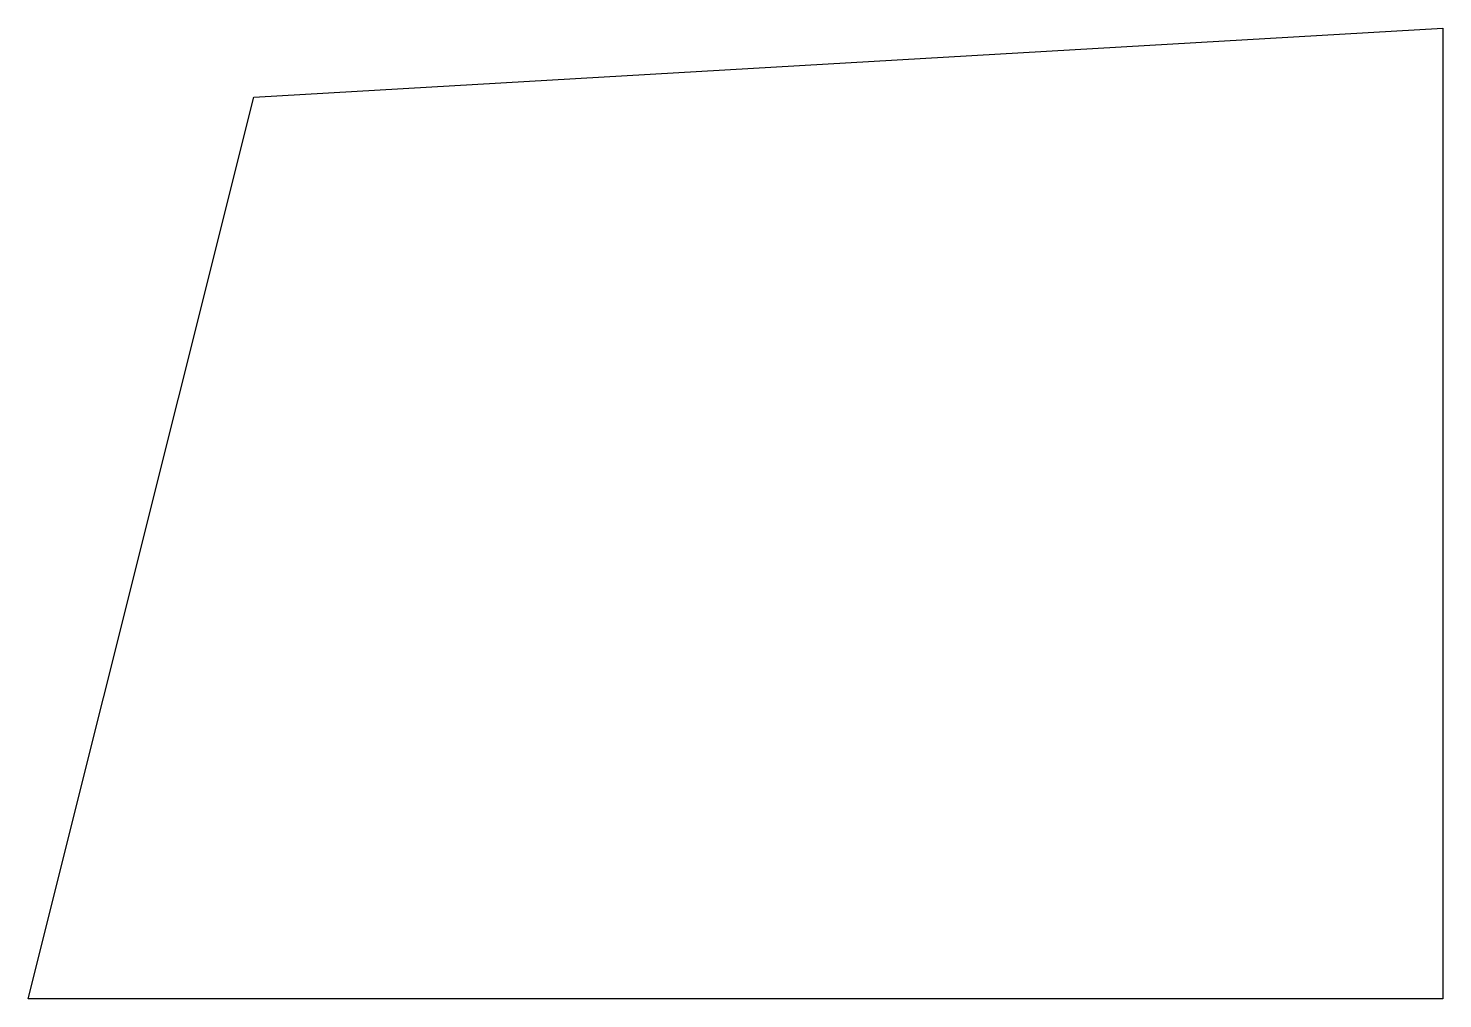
# Model space of a CAD drawing. Header units: millimetres. Extents: x 0 to 256, y -88 to 88.
import ezdxf

# ---------------------------------------------------------------- set-up
doc = ezdxf.new("R2010")
doc.units = ezdxf.units.MM
doc.header["$LTSCALE"] = 10
doc.layers.add('MEMBERS', color=5, linetype='Continuous')

msp = doc.modelspace()

# ---------------------------------------------------------------- linework, layer by layer
at = {"layer": 'MEMBERS', "color": 3, "linetype": 'Continuous'}
for p, q in [((40.82, 75.45), (256.16, 87.93)), ((256.16, 87.93), (256.16, -87.84)), ((0, -87.84), (40.82, 75.45)), ((256.16, -87.84), (0, -87.84))]:
    msp.add_line(p, q, dxfattribs=at)

doc.saveas('drawing.dxf')
